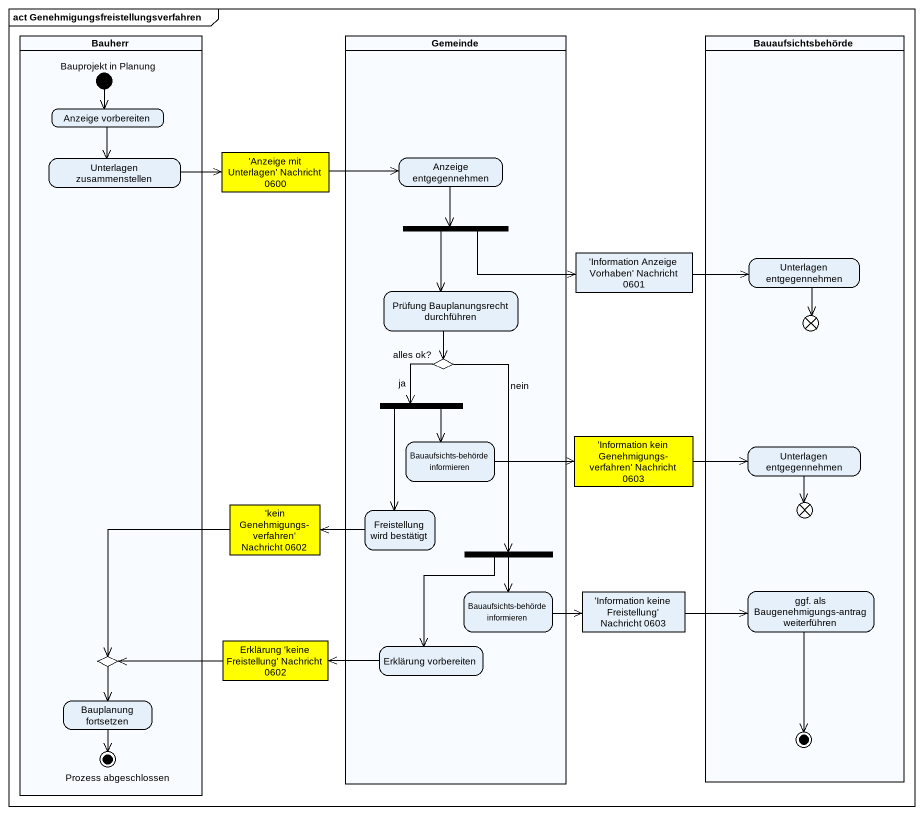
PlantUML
@startuml
mainframe act Genehmigungsfreistellungsverfahren
hide empty description
state Bauherr <<partition>> {
  state "Bauprojekt in Planung" as Bauprojekt_in_Planung <<start>>
  state "Anzeige vorbereiten" as Anzeige_vorbereiten
  state "Unterlagen zusammenstellen" as Unterlagen_zusammenstellen
  state choice1 <<choice>>
  state "Bauplanung fortsetzen" as Bauplanung_fortsetzen
  state "Prozess abgeschlossen" as Prozess_abgeschlossen <<end>>
}
state Gemeinde <<partition>> {
  state "Anzeige entgegennehmen" as Anzeige_entgegennehmen
  state fork1 <<fork>>
  state "Prüfung Bauplanungsrecht durchführen" as Prüfung_Bauplanungsrecht
  state "alles ok?" as alles_ok <<choice>>
  state fork2 <<fork>>
  state "Bauaufsichts-behörde informieren" as Bauaufsichts_behörde
  state "Freistellung wird bestätigt" as Freistellung_wird_bestätigt
  state fork3 <<fork>>
  state "Bauaufsichts-behörde informieren" as Bauaufsichts_behörde_2
  state "Erklärung vorbereiten" as Erklärung_vorbereiten
}
state Bauaufsichtsbehörde <<partition>> {
  state "Unterlagen entgegennehmen" as Unterlagen_entgegennehmen
  state flowfinal1 <<end>>
  state "Unterlagen entgegennehmen" as Unterlagen_entgegennehmen_2
  state flowfinal2 <<end>>
  state "ggf. als Baugenehmigungs-antrag weiterführen" as ggf_als_Baugenehmigungs
  ggf_als_Baugenehmigungs --> [*]
}
state "'Anzeige mit Unterlagen' Nachricht 0600" as Anzeige_mit_Unterlagen <<object>> #FFFF00
state "'Information Anzeige Vorhaben' Nachricht 0601" as Information_Anzeige <<object>>
state "'Information kein Genehmigungs- verfahren' Nachricht 0603" as Information_kein <<object>> #FFFF00
state "'kein Genehmigungs- verfahren' Nachricht 0602" as kein_Genehmigungs_verfahren <<object>> #FFFF00
state "'Information keine Freistellung' Nachricht 0603" as Information_keine <<object>>
state "Erklärung 'keine Freistellung' Nachricht 0602" as Erklärung_keine <<object>> #FFFF00
Bauprojekt_in_Planung --> Anzeige_vorbereiten
Anzeige_vorbereiten --> Unterlagen_zusammenstellen
Unterlagen_zusammenstellen -right-> Anzeige_mit_Unterlagen
Anzeige_mit_Unterlagen -right-> Anzeige_entgegennehmen
Anzeige_entgegennehmen --> fork1
fork1 -right-> Information_Anzeige
fork1 --> Prüfung_Bauplanungsrecht
Information_Anzeige -right-> Unterlagen_entgegennehmen
Prüfung_Bauplanungsrecht --> alles_ok
Unterlagen_entgegennehmen --> flowfinal1
alles_ok --> fork2 : ja
alles_ok --> fork3 : nein
fork2 --> Bauaufsichts_behörde
fork2 --> Freistellung_wird_bestätigt
Bauaufsichts_behörde -right-> Information_kein
Information_kein -right-> Unterlagen_entgegennehmen_2
Unterlagen_entgegennehmen_2 --> flowfinal2
kein_Genehmigungs_verfahren --> choice1
Freistellung_wird_bestätigt -left-> kein_Genehmigungs_verfahren
fork3 --> Bauaufsichts_behörde_2
fork3 --> Erklärung_vorbereiten
Bauaufsichts_behörde_2 -right-> Information_keine
Information_keine -right-> ggf_als_Baugenehmigungs
choice1 --> Bauplanung_fortsetzen
Erklärung_keine -left-> choice1
Erklärung_vorbereiten -left-> Erklärung_keine
Bauplanung_fortsetzen --> Prozess_abgeschlossen
@enduml
